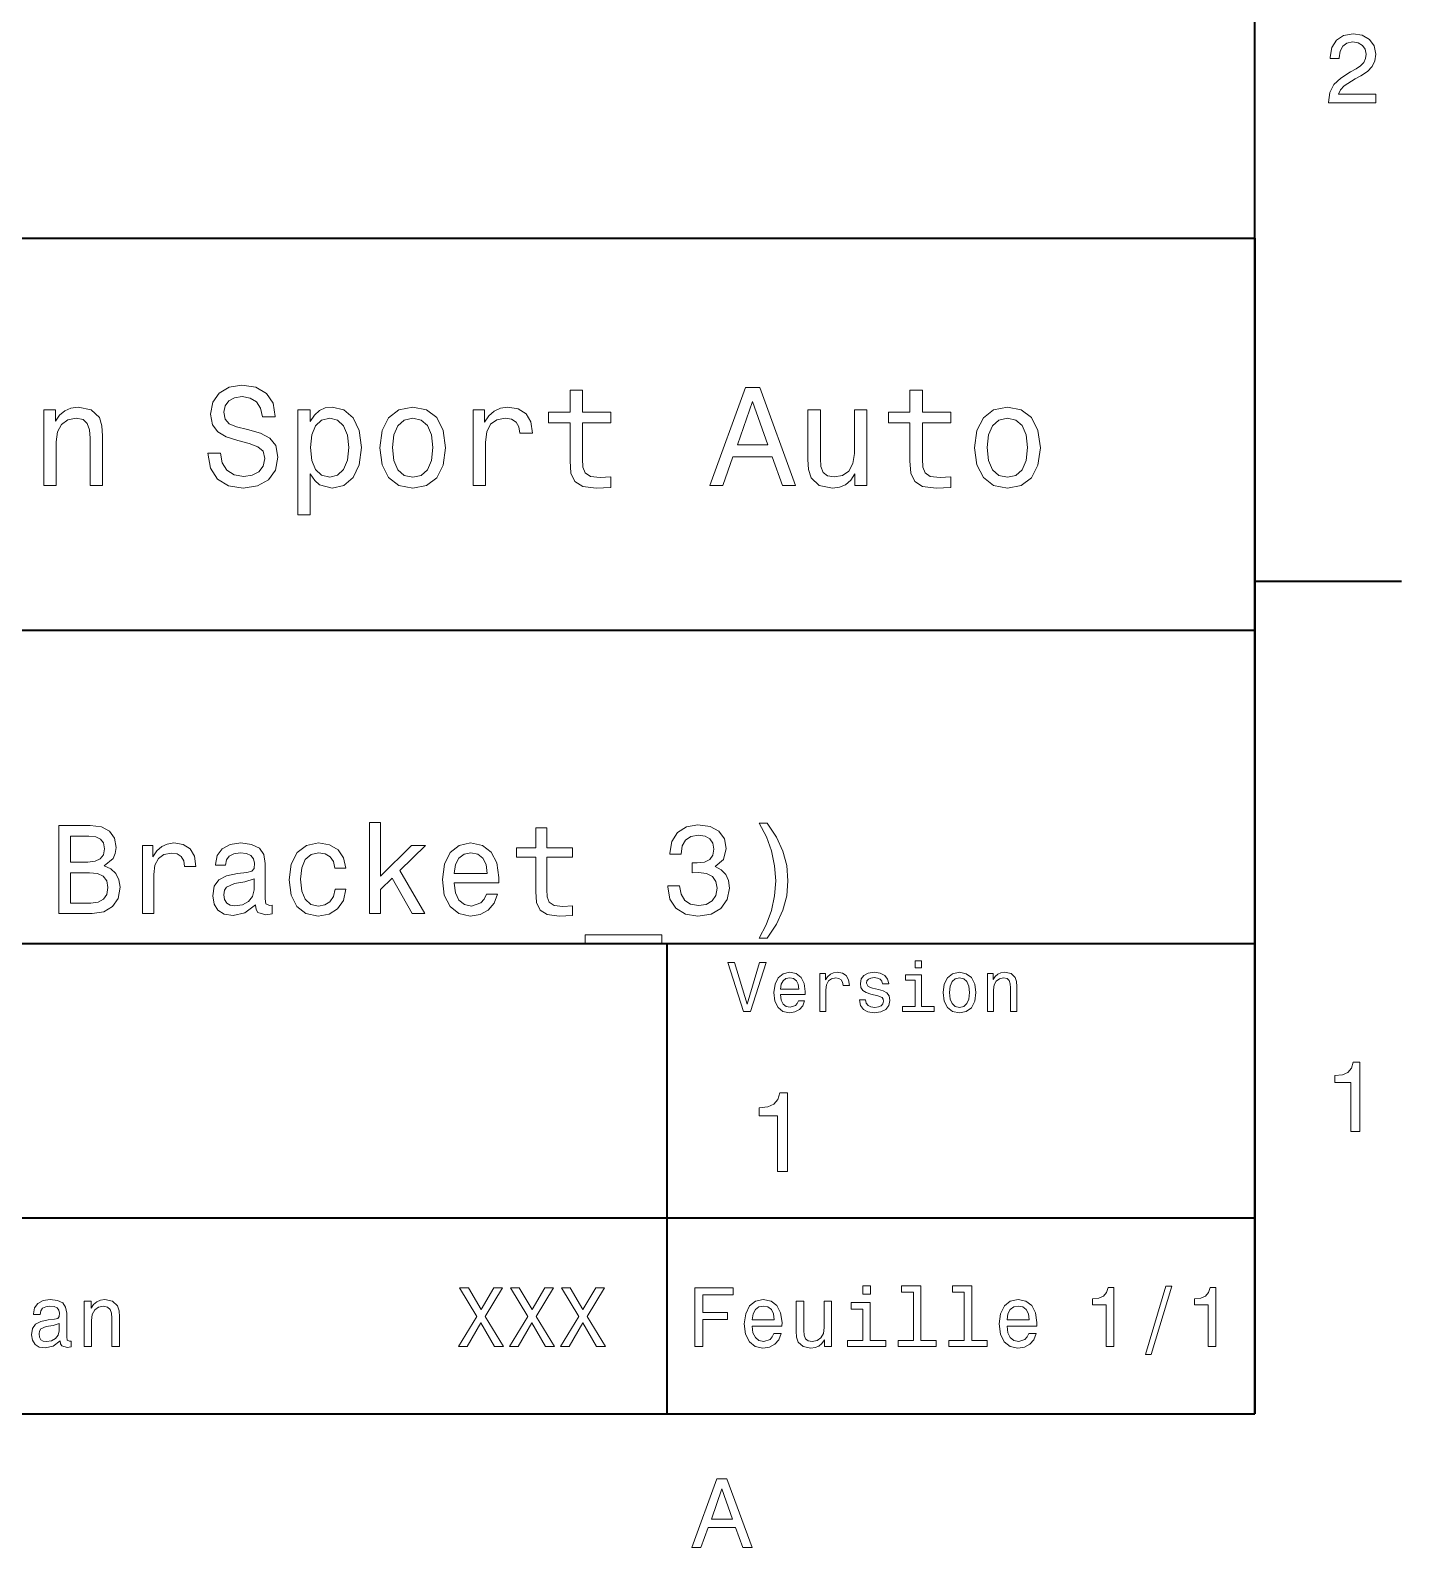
# Model space of a CAD drawing. Extents: x 0 to 297, y 0 to 210.
# Drawn here: x 224.5 to 294.5, y 3.2 to 80.6 of the extents above; entities that cross this region are included whole.
import ezdxf

# ---------------------------------------------------------------- set-up
doc = ezdxf.new("R2010")
doc.units = 0

msp = doc.modelspace()

# ---------------------------------------------------------------- linework, layer by layer
at = {"color": 7, "lineweight": 35}
for p, q in [((287, 10), (287, 200)), ((97, 70), (287, 70)), ((287, 70), (287, 10)), ((162, 50), (287, 50)), ((162, 34), (287, 34)), ((257, 10), (257, 34)), ((162, 20), (287, 20)), ((10, 10), (287, 10)), ((97, 10), (287, 10))]:
    msp.add_line(p, q, dxfattribs=at)
at = {"color": 7, "lineweight": 35, "ltscale": 0.1875}
msp.add_line((287, 52.5), (294.5, 52.5), dxfattribs=at)
at = {"color": 7, "lineweight": 13}
for points in [[(290.76947, 76.916786), (293.175079, 76.916786), (293.175079, 77.350502), (291.273773, 77.350502), (291.3797, 77.587532), (291.561249, 77.784218), (292.121033, 78.142288), (292.418579, 78.293587), (292.751434, 78.510445), (292.988464, 78.762604), (293.124634, 79.060158), (293.175079, 79.398056), (293.089355, 79.821686), (292.852325, 80.154541), (292.489197, 80.366356), (292.020172, 80.442001), (291.536041, 80.35627), (291.167877, 80.119232), (290.930847, 79.740997), (290.850159, 79.241714), (290.850159, 79.171112), (291.309082, 79.171112), (291.309082, 79.211456), (291.354462, 79.554398), (291.490631, 79.806557), (291.707489, 79.967941), (291.994965, 80.023415), (292.287476, 79.972984), (292.504333, 79.846901), (292.645538, 79.650215), (292.695984, 79.403099), (292.660675, 79.171112), (292.56485, 78.974426), (292.403473, 78.802956), (292.181549, 78.651657), (291.884003, 78.490273), (291.389771, 78.177589), (291.041779, 77.844742), (290.835022, 77.441284), (290.76947, 76.931915)], [(234.20462, 59.030979), (233.548996, 59.030979), (233.693085, 58.267288), (234.053314, 57.70533), (234.608078, 57.366714), (235.357361, 57.244236), (236.099426, 57.359509), (236.654175, 57.67651), (237.007202, 58.17363), (237.136902, 58.82925), (237.028824, 59.420029), (236.726227, 59.801872), (236.236313, 60.054031), (235.580704, 60.241352), (235.018738, 60.378242), (234.651306, 60.536743), (234.442368, 60.767288), (234.377533, 61.127522), (234.442368, 61.451729), (234.629684, 61.696686), (234.917877, 61.862389), (235.314133, 61.920029), (235.71759, 61.84798), (236.034592, 61.653458), (236.24353, 61.32925), (236.344391, 60.889767), (237, 60.889767), (237, 60.904179), (236.884735, 61.581409), (236.546112, 62.085732), (236.01297, 62.402737), (235.292511, 62.510807), (234.644104, 62.402737), (234.139771, 62.100143), (233.815567, 61.631844), (233.700287, 61.026657), (233.793961, 60.486309), (234.067734, 60.118874), (234.5, 59.873917), (235.09079, 59.6866), (235.674362, 59.520893), (236.113831, 59.362389), (236.380402, 59.131844), (236.47406, 58.757202), (236.387619, 58.375359), (236.164276, 58.087173), (235.825653, 57.907059), (235.386169, 57.849422), (234.896255, 57.928673), (234.521622, 58.159222), (234.283875, 58.533859)], [(252.05043, 60.579971), (252.05043, 58.64193), (252.093658, 58.015129), (252.29538, 57.582851), (252.698853, 57.330688), (253.383286, 57.244236), (254.132568, 57.280258), (254.132568, 57.827808), (253.585022, 57.78458), (253.087891, 57.842216), (252.82132, 58.022331), (252.706055, 58.324928), (252.684448, 58.75), (252.684448, 60.579971), (254.132568, 60.579971), (254.132568, 61.120316), (252.684448, 61.120316), (252.684448, 62.251438), (252.05043, 62.251438), (252.05043, 61.120316), (250.955322, 61.120316), (250.955322, 60.579971)], [(259.175781, 57.381123), (259.838623, 57.381123), (260.364563, 58.850864), (262.360229, 58.850864), (262.886169, 57.381123), (263.563416, 57.381123), (261.733429, 62.388329), (260.998566, 62.388329)], [(269.399109, 60.579971), (269.399109, 58.64193), (269.442352, 58.015129), (269.644073, 57.582851), (270.047546, 57.330688), (270.731995, 57.244236), (271.481262, 57.280258), (271.481262, 57.827808), (270.933716, 57.78458), (270.436584, 57.842216), (270.170013, 58.022331), (270.054749, 58.324928), (270.033142, 58.75), (270.033142, 60.579971), (271.481262, 60.579971), (271.481262, 61.120316), (270.033142, 61.120316), (270.033142, 62.251438), (269.399109, 62.251438), (269.399109, 61.120316), (268.304016, 61.120316), (268.304016, 60.579971)], [(225.177246, 57.381123), (225.811249, 57.381123), (225.811249, 59.614552), (225.876083, 60.12608), (226.085022, 60.500717), (226.409225, 60.731266), (226.841507, 60.817722), (227.187317, 60.745674), (227.403458, 60.551151), (227.511536, 60.226944), (227.547546, 59.794666), (227.547546, 57.381123), (228.181564, 57.381123), (228.181564, 59.924351), (228.15274, 60.435879), (228.023056, 60.86095), (227.597992, 61.25), (226.935165, 61.386887), (226.567719, 61.336452), (226.257935, 61.199566), (225.991364, 60.969017), (225.782425, 60.659222), (225.782425, 61.25), (225.177246, 61.25)], [(238.786743, 60.652016), (238.786743, 61.25), (238.15274, 61.25), (238.15274, 55.882565), (238.786743, 55.882565), (238.786743, 57.971901), (239.010101, 57.633286), (239.262253, 57.409943), (239.896271, 57.244236), (240.50145, 57.381123), (240.976959, 57.791786), (241.286743, 58.440201), (241.402023, 59.319164), (241.286743, 60.190922), (240.976959, 60.839336), (240.50145, 61.242794), (239.896271, 61.386887), (239.550446, 61.343658), (239.255051, 61.206772), (239.002899, 60.976223)], [(242.338623, 59.311958), (242.453888, 58.432995), (242.785309, 57.78458), (243.311249, 57.381123), (244.017303, 57.244236), (244.716141, 57.381123), (245.242081, 57.777374), (245.573486, 58.425793), (245.695969, 59.311958), (245.573486, 60.190922), (245.242081, 60.846542), (244.716141, 61.242794), (244.017303, 61.386887), (243.311249, 61.242794), (242.785309, 60.839336), (242.453888, 60.190922)], [(247.100861, 57.381123), (247.734863, 57.381123), (247.734863, 59.592937), (247.799713, 60.12608), (247.994232, 60.507923), (248.311249, 60.738472), (248.736313, 60.817722), (249.053314, 60.767288), (249.291077, 60.623199), (249.435165, 60.378242), (249.485596, 60.046829), (250.126801, 60.046829), (250.040344, 60.630402), (249.802597, 61.048271), (249.406342, 61.30043), (248.865997, 61.386887), (248.498566, 61.32925), (248.181549, 61.185158), (247.900574, 60.940201), (247.677246, 60.608788), (247.677246, 61.25), (247.100861, 61.25)], [(260.595093, 59.463257), (261.365997, 61.667866), (262.136902, 59.463257)], [(267.194519, 61.25), (266.560516, 61.25), (266.560516, 59.016571), (266.488464, 58.497837), (266.279541, 58.123196), (265.955322, 57.892651), (265.530243, 57.820602), (265.19165, 57.878242), (264.975494, 58.051151), (264.853027, 58.346542), (264.824219, 58.764408), (264.824219, 61.25), (264.190186, 61.25), (264.190186, 58.706772), (264.211792, 58.195244), (264.348694, 57.770172), (264.766571, 57.381123), (265.436584, 57.244236), (265.796814, 57.294666), (266.106628, 57.424351), (266.373199, 57.647694), (266.589325, 57.971901), (266.589325, 57.381123), (267.194519, 57.381123)], [(272.698853, 59.311958), (272.814117, 58.432995), (273.145508, 57.78458), (273.671448, 57.381123), (274.377502, 57.244236), (275.076355, 57.381123), (275.602295, 57.777374), (275.933716, 58.425793), (276.056183, 59.311958), (275.933716, 60.190922), (275.602295, 60.846542), (275.076355, 61.242794), (274.377502, 61.386887), (273.671448, 61.242794), (273.145508, 60.839336), (272.814117, 60.190922)], [(239.788193, 57.8134), (239.363129, 57.907059), (239.053314, 58.195244), (238.858795, 58.663544), (238.793945, 59.319164), (238.858795, 59.967579), (239.053314, 60.435879), (239.363129, 60.716858), (239.788193, 60.817722), (240.177246, 60.716858), (240.48703, 60.428673), (240.681564, 59.960373), (240.753601, 59.319164), (240.681564, 58.67075), (240.48703, 58.195244), (240.177246, 57.907059)], [(242.98703, 59.319164), (243.05188, 59.967579), (243.253601, 60.435879), (243.57782, 60.72406), (244.017303, 60.824928), (244.449585, 60.72406), (244.773773, 60.443081), (244.97551, 59.967579), (245.047546, 59.319164), (244.97551, 58.663544), (244.773773, 58.188038), (244.449585, 57.899853), (244.017303, 57.806194), (243.57782, 57.899853), (243.253601, 58.188038), (243.05188, 58.663544)], [(273.34726, 59.319164), (273.412109, 59.967579), (273.613831, 60.435879), (273.938019, 60.72406), (274.377502, 60.824928), (274.809784, 60.72406), (275.134003, 60.443081), (275.335724, 59.967579), (275.407776, 59.319164), (275.335724, 58.663544), (275.134003, 58.188038), (274.809784, 57.899853), (274.377502, 57.806194), (273.938019, 57.899853), (273.613831, 58.188038), (273.412109, 58.663544)], [(228.262253, 37.961815), (228.716141, 38.337894), (228.832855, 38.590778), (228.871765, 38.902016), (228.787476, 39.388329), (228.534592, 39.738472), (228.126083, 39.95245), (227.555481, 40.030258), (225.953888, 40.030258), (225.953888, 35.530258), (227.646255, 35.530258), (228.249283, 35.621037), (228.696686, 35.886887), (228.97551, 36.308357), (229.072769, 36.87896), (229.014404, 37.261528), (228.858795, 37.57925), (228.605911, 37.812679)], [(241.801147, 35.530258), (242.371765, 35.530258), (242.371765, 36.755764), (242.968292, 37.332851), (243.992798, 35.530258), (244.634735, 35.530258), (243.357346, 37.728386), (244.667145, 39.012245), (243.947403, 39.012245), (242.371765, 37.443081), (242.371765, 40.185879), (241.801147, 40.185879)], [(250.295395, 38.409222), (250.295395, 36.664986), (250.33429, 36.100864), (250.515854, 35.711815), (250.878967, 35.484871), (251.494965, 35.407059), (252.169312, 35.43948), (252.169312, 35.932274), (251.676514, 35.893372), (251.229111, 35.945244), (250.989197, 36.107349), (250.885437, 36.379681), (250.865997, 36.762245), (250.865997, 38.409222), (252.169312, 38.409222), (252.169312, 38.895531), (250.865997, 38.895531), (250.865997, 39.913544), (250.295395, 39.913544), (250.295395, 38.895531), (249.309799, 38.895531), (249.309799, 38.409222)], [(257.04541, 36.943802), (257.04541, 36.898415), (257.149139, 36.275936), (257.453888, 35.809078), (257.933716, 35.510807), (258.569153, 35.400574), (259.24353, 35.510807), (259.749268, 35.796108), (260.073486, 36.25), (260.190216, 36.833572), (260.138336, 37.216137), (259.995667, 37.527378), (259.762268, 37.767288), (259.451019, 37.942364), (259.872498, 38.292507), (260.021606, 38.850143), (259.924347, 39.355907), (259.645538, 39.738472), (259.19165, 39.978386), (258.569153, 40.062679), (257.985596, 39.958931), (257.538177, 39.67363), (257.246399, 39.219738), (257.149139, 38.616714), (257.149139, 38.571323), (257.726227, 38.571323), (257.778107, 38.986309), (257.946686, 39.28458), (258.219025, 39.466137), (258.601593, 39.530979), (258.938782, 39.479107), (259.185181, 39.342937), (259.33429, 39.122478), (259.392639, 38.824207), (259.33429, 38.506485), (259.17868, 38.292507), (258.906342, 38.162823), (258.536743, 38.123917), (258.283875, 38.130402), (258.283875, 37.618156), (258.601593, 37.631123), (259.010071, 37.572765), (259.31485, 37.417145), (259.496399, 37.164265), (259.561249, 36.833572), (259.489929, 36.457493), (259.30188, 36.178673), (259.003601, 36.003601), (258.608063, 35.945244), (258.199585, 36.010086), (257.901306, 36.204609), (257.713257, 36.51585), (257.641937, 36.943802)], [(262.115997, 34.278816), (262.582855, 34.992073), (262.913544, 35.698845), (263.108063, 36.431557), (263.172913, 37.209652), (263.108063, 37.981266), (262.913544, 38.720459), (262.582855, 39.427231), (262.115997, 40.140488), (261.707489, 40.140488), (262.070618, 39.453171), (262.329956, 38.726944), (262.485596, 37.974781), (262.543945, 37.209652), (262.485596, 36.444523), (262.329956, 35.685879), (262.064117, 34.966137), (261.707489, 34.278816)], [(227.432281, 38.162823), (226.550446, 38.162823), (226.550446, 39.492073), (227.484161, 39.492073), (227.83429, 39.453171), (228.080688, 39.336452), (228.229828, 39.135445), (228.281708, 38.837173), (228.223343, 38.538902), (228.067719, 38.331409), (227.80188, 38.201729)], [(230.226944, 35.530258), (230.797546, 35.530258), (230.797546, 37.520893), (230.855911, 38.000721), (231.030975, 38.344379), (231.316284, 38.551872), (231.698853, 38.623199), (231.984161, 38.577808), (232.198135, 38.448124), (232.32782, 38.227665), (232.373199, 37.929394), (232.950287, 37.929394), (232.872482, 38.454609), (232.658508, 38.830692), (232.30188, 39.057636), (231.815567, 39.135445), (231.484879, 39.083572), (231.19957, 38.953888), (230.946686, 38.733429), (230.745682, 38.435158), (230.745682, 39.012245), (230.226944, 39.012245)], [(235.984879, 35.98415), (235.984879, 35.964695), (236.017288, 35.744236), (236.114563, 35.588615), (236.523056, 35.465416), (236.84079, 35.517288), (236.84079, 35.958214), (236.70462, 35.938759), (236.523056, 36.023052), (236.490631, 36.282421), (236.490631, 38.085014), (236.412827, 38.545387), (236.185883, 38.869595), (235.790344, 39.064121), (235.232712, 39.135445), (234.688049, 39.057636), (234.286026, 38.837173), (234.033142, 38.493515), (233.948853, 38.039623), (233.948853, 38.000721), (234.46109, 38.000721), (234.506485, 38.273052), (234.649139, 38.467579), (234.882568, 38.584293), (235.213257, 38.629681), (235.530975, 38.59726), (235.757935, 38.5), (235.894104, 38.331409), (235.939484, 38.09798), (235.913544, 37.825645), (235.809799, 37.68948), (235.55043, 37.624638), (235.064117, 37.572765), (234.506485, 37.456051), (234.110962, 37.248558), (233.877533, 36.924351), (233.806198, 36.444523), (233.871033, 36.016571), (234.072052, 35.698845), (234.396255, 35.497837), (234.843658, 35.426514), (235.446686, 35.562679)], [(240.037476, 37.858067), (240.601593, 37.858067), (240.484863, 38.376801), (240.206055, 38.785301), (239.771606, 39.038185), (239.207489, 39.135445), (238.585022, 39.005764), (238.111679, 38.642651), (237.8134, 38.052593), (237.709656, 37.261528), (237.806915, 36.476944), (238.098709, 35.893372), (238.559082, 35.530258), (239.188049, 35.407059), (239.745682, 35.504322), (240.180115, 35.776657), (240.478394, 36.204609), (240.608063, 36.775215), (240.0634, 36.775215), (239.966141, 36.412102), (239.784576, 36.139767), (239.525223, 35.97118), (239.207489, 35.919308), (238.811966, 36.003601), (238.526657, 36.262966), (238.351593, 36.684437), (238.293228, 37.280979), (238.351593, 37.864552), (238.533142, 38.286022), (238.824921, 38.545387), (239.207489, 38.636166), (239.544678, 38.577808), (239.797546, 38.428673), (239.966141, 38.182274)], [(246.126083, 37.105907), (248.408508, 37.105907), (248.414978, 37.371758), (248.311249, 38.117435), (248.02594, 38.675072), (247.572052, 39.012245), (246.969025, 39.135445), (246.378967, 39.005764), (245.925079, 38.642651), (245.633286, 38.052593), (245.529541, 37.274494), (245.626801, 36.476944), (245.918594, 35.893372), (246.365997, 35.530258), (246.94957, 35.407059), (247.455338, 35.491352), (247.870316, 35.711815), (248.175079, 36.061958), (248.350143, 36.528816), (247.786026, 36.528816), (247.669312, 36.269451), (247.500717, 36.074928), (247.020889, 35.919308), (246.651306, 35.990631), (246.372482, 36.217579), (246.190918, 36.587173), (246.126083, 37.086452)], [(246.126083, 37.585735), (246.197403, 38.033138), (246.372482, 38.363831), (246.638336, 38.564842), (246.988464, 38.636166), (247.332138, 38.564842), (247.597992, 38.363831), (247.760086, 38.033138), (247.818451, 37.585735)], [(227.574936, 36.068443), (226.550446, 36.068443), (226.550446, 37.618156), (227.516571, 37.618156), (227.925079, 37.572765), (228.216858, 37.4366), (228.391937, 37.203171), (228.450287, 36.865993), (228.391937, 36.509365), (228.229828, 36.262966), (227.957489, 36.113831)], [(235.920029, 36.749279), (235.842224, 36.412102), (235.634735, 36.152737), (235.323486, 35.98415), (234.940918, 35.925793), (234.694519, 35.958214), (234.519455, 36.061958), (234.409225, 36.243515), (234.376801, 36.496395), (234.40274, 36.723343), (234.506485, 36.885445), (234.921478, 37.067001), (235.446686, 37.14481), (235.920029, 37.30043)], [(252.824219, 34.453888), (252.824219, 34), (256.727661, 34), (256.727661, 34.453888)], [(261.71109, 33.03458), (261.08429, 30.905619), (260.439484, 33.03458), (260.09726, 33.03458), (260.904175, 30.530979), (261.264404, 30.530979), (262.053314, 33.03458)], [(262.784576, 31.40634), (264.052582, 31.40634), (264.056183, 31.554033), (263.998566, 31.9683), (263.840057, 32.278099), (263.587891, 32.465416), (263.252869, 32.533859), (262.925079, 32.461815), (262.672913, 32.260086), (262.510803, 31.932276), (262.453156, 31.5), (262.507202, 31.056915), (262.669312, 30.732708), (262.917877, 30.530979), (263.242065, 30.462536), (263.523041, 30.509365), (263.753601, 30.631844), (263.922913, 30.826368), (264.020172, 31.085733), (263.706787, 31.085733), (263.641937, 30.941643), (263.548279, 30.833572), (263.281708, 30.747118), (263.076355, 30.786743), (262.921478, 30.912823), (262.820618, 31.118155), (262.784576, 31.395533)], [(264.794678, 30.530979), (265.111664, 30.530979), (265.111664, 31.636887), (265.144104, 31.903458), (265.241364, 32.094379), (265.399841, 32.209652), (265.612396, 32.249279), (265.770905, 32.224064), (265.889771, 32.152016), (265.961823, 32.029537), (265.98703, 31.863832), (266.307648, 31.863832), (266.264404, 32.155621), (266.145538, 32.364552), (265.947418, 32.490635), (265.677246, 32.533859), (265.49353, 32.505043), (265.335022, 32.432995), (265.194519, 32.310516), (265.082855, 32.144814), (265.082855, 32.465416), (264.794678, 32.465416)], [(267.791779, 31.658501), (267.485596, 31.730547), (267.258636, 31.8134), (267.182983, 31.982708), (267.20462, 32.101585), (267.280273, 32.188038), (267.40274, 32.242073), (267.579254, 32.263687), (267.748566, 32.242073), (267.881836, 32.177231), (267.968292, 32.079971), (268.004333, 31.950287), (268.314117, 31.950287), (268.314117, 31.957493), (268.260101, 32.191643), (268.112396, 32.375359), (267.881836, 32.490635), (267.579254, 32.533859), (267.273041, 32.490635), (267.049713, 32.371758), (266.90921, 32.195244), (266.865997, 31.971901), (266.898407, 31.755764), (266.999268, 31.604465), (267.164978, 31.496397), (267.406342, 31.420748), (267.759369, 31.334293), (267.975494, 31.244236), (268.033142, 31.17219), (268.054749, 31.064121), (268.022339, 30.930836), (267.935883, 30.829971), (267.79538, 30.765129), (267.608063, 30.743515), (267.409943, 30.765129), (267.265839, 30.840778), (267.168579, 30.963255), (267.128967, 31.132565), (266.822754, 31.132565), (266.873199, 30.844379), (267.020905, 30.635447), (267.255035, 30.509365), (267.579254, 30.462536), (267.917877, 30.509365), (268.166412, 30.635447), (268.317719, 30.837175), (268.371765, 31.100143), (268.332123, 31.327089), (268.220459, 31.481987), (268.036743, 31.582851)], [(269.992798, 33.117435), (269.657776, 33.117435), (269.657776, 32.757202), (269.992798, 32.757202)], [(271.087891, 31.496397), (271.145538, 31.056915), (271.311249, 30.732708), (271.574219, 30.530979), (271.927246, 30.462536), (272.276672, 30.530979), (272.539612, 30.729107), (272.705322, 31.053314), (272.766571, 31.496397), (272.705322, 31.935879), (272.539612, 32.263687), (272.276672, 32.461815), (271.927246, 32.533859), (271.574219, 32.461815), (271.311249, 32.260086), (271.145538, 31.935879)], [(273.350159, 30.530979), (273.667145, 30.530979), (273.667145, 31.647694), (273.699554, 31.903458), (273.804047, 32.090778), (273.966125, 32.206051), (274.182281, 32.249279), (274.355194, 32.213257), (274.463257, 32.115993), (274.517303, 31.95389), (274.535309, 31.737751), (274.535309, 30.530979), (274.852295, 30.530979), (274.852295, 31.802593), (274.837891, 32.058357), (274.773041, 32.270893), (274.560516, 32.465416), (274.229095, 32.533859), (274.04538, 32.508644), (273.890503, 32.440201), (273.757202, 32.324928), (273.65274, 32.170029), (273.65274, 32.465416), (273.350159, 32.465416)], [(262.784576, 31.672911), (262.824219, 31.921469), (262.921478, 32.105186), (263.069153, 32.216858), (263.263702, 32.256485), (263.45462, 32.216858), (263.602295, 32.105186), (263.692352, 31.921469), (263.724792, 31.672911)], [(269.981995, 30.79755), (269.981995, 32.400574), (269.167877, 32.400574), (269.167877, 32.130402), (269.664978, 32.130402), (269.664978, 30.79755), (269.016571, 30.79755), (269.016571, 30.530979), (270.637604, 30.530979), (270.637604, 30.79755)], [(271.412109, 31.5), (271.444519, 31.824207), (271.54538, 32.058357), (271.707489, 32.20245), (271.927246, 32.25288), (272.143372, 32.20245), (272.305481, 32.061958), (272.406342, 31.824207), (272.442352, 31.5), (272.406342, 31.17219), (272.305481, 30.934437), (272.143372, 30.790344), (271.927246, 30.743515), (271.707489, 30.790344), (271.54538, 30.934437), (271.444519, 31.17219)], [(291.909241, 24.416786), (292.368164, 24.416786), (292.368164, 27.942001), (292.025208, 27.942001), (291.934448, 27.634365), (291.752899, 27.427593), (291.475525, 27.306557), (291.092224, 27.266211), (291.092224, 26.90814), (291.909241, 26.90814)], [(262.631134, 22.360231), (263.155609, 22.360231), (263.155609, 26.38905), (262.763702, 26.38905), (262.659943, 26.037464), (262.452454, 25.801153), (262.135437, 25.662825), (261.697418, 25.616714), (261.697418, 25.207493), (262.631134, 25.207493)], [(246.348709, 13.428675), (246.802597, 13.428675), (247.489914, 14.643373), (248.190201, 13.428675), (248.648422, 13.428675), (247.710373, 14.971903), (248.600861, 16.432999), (248.164261, 16.432999), (247.502884, 15.322046), (246.854462, 16.432999), (246.400574, 16.432999), (247.286743, 14.96758)], [(248.951004, 13.428675), (249.404907, 13.428675), (250.092224, 14.643373), (250.792511, 13.428675), (251.250717, 13.428675), (250.312683, 14.971903), (251.203171, 16.432999), (250.766571, 16.432999), (250.105194, 15.322046), (249.456772, 16.432999), (249.002884, 16.432999), (249.889053, 14.96758)], [(251.553314, 13.428675), (252.007202, 13.428675), (252.694519, 14.643373), (253.394821, 13.428675), (253.853027, 13.428675), (252.914993, 14.971903), (253.805481, 16.432999), (253.368881, 16.432999), (252.707489, 15.322046), (252.059082, 16.432999), (251.605194, 16.432999), (252.491364, 14.96758)], [(258.414978, 13.428675), (258.817017, 13.428675), (258.817017, 14.807637), (260.079254, 14.807637), (260.079254, 15.166427), (258.817017, 15.166427), (258.817017, 16.065563), (260.368866, 16.065563), (260.368866, 16.428675), (258.414978, 16.428675)], [(267.389038, 16.532421), (266.98703, 16.532421), (266.98703, 16.100145), (267.389038, 16.100145)], [(269.572052, 16.212536), (269.572052, 13.748559), (268.789612, 13.748559), (268.789612, 13.428675), (270.73056, 13.428675), (270.73056, 13.748559), (269.952454, 13.748559), (269.952454, 16.532421), (268.975494, 16.532421), (268.975494, 16.212536)], [(272.174347, 16.212536), (272.174347, 13.748559), (271.391937, 13.748559), (271.391937, 13.428675), (273.332855, 13.428675), (273.332855, 13.748559), (272.554749, 13.748559), (272.554749, 16.532421), (271.57782, 16.532421), (271.57782, 16.212536)], [(279.416443, 13.428675), (279.809814, 13.428675), (279.809814, 16.450289), (279.515839, 16.450289), (279.438049, 16.1866), (279.28241, 16.009367), (279.044678, 15.905621), (278.716125, 15.871038), (278.716125, 15.564121), (279.416443, 15.564121)], [(281.42218, 13.026657), (281.720459, 13.026657), (282.766571, 16.510807), (282.463989, 16.510807)], [(284.621033, 13.428675), (285.014404, 13.428675), (285.014404, 16.450289), (284.720459, 16.450289), (284.642639, 16.1866), (284.48703, 16.009367), (284.249268, 15.905621), (283.920746, 15.871038), (283.920746, 15.564121), (284.621033, 15.564121)], [(226.01297, 13.731268), (226.01297, 13.7183), (226.034592, 13.571326), (226.099426, 13.46758), (226.371765, 13.385448), (226.583588, 13.42003), (226.583588, 13.713977), (226.492798, 13.701009), (226.371765, 13.757205), (226.350159, 13.930116), (226.350159, 15.131845), (226.298279, 15.438761), (226.146973, 15.6549), (225.883286, 15.784582), (225.511536, 15.832133), (225.148422, 15.78026), (224.880402, 15.633286), (224.711823, 15.404179), (224.655624, 15.101585), (224.655624, 15.075649), (224.997131, 15.075649), (225.027374, 15.257205), (225.122482, 15.386889), (225.278107, 15.464698), (225.498566, 15.494957), (225.710388, 15.473343), (225.861679, 15.408502), (225.952454, 15.29611), (225.982712, 15.140491), (225.965424, 14.958934), (225.896255, 14.868156), (225.723343, 14.824928), (225.399139, 14.790346), (225.027374, 14.712537), (224.763687, 14.574208), (224.608078, 14.358069), (224.560516, 14.038185), (224.60376, 13.752882), (224.737762, 13.541066), (224.953888, 13.407061), (225.252167, 13.35951), (225.654175, 13.450289)], [(227.236313, 13.428675), (227.616714, 13.428675), (227.616714, 14.768732), (227.655624, 15.075649), (227.780975, 15.300432), (227.97551, 15.438761), (228.234879, 15.490635), (228.442368, 15.447407), (228.572052, 15.330692), (228.636887, 15.136168), (228.658508, 14.876801), (228.658508, 13.428675), (229.03891, 13.428675), (229.03891, 14.954612), (229.021622, 15.261528), (228.943817, 15.516571), (228.688766, 15.75), (228.291077, 15.832133), (228.070618, 15.801874), (227.884735, 15.719741), (227.724792, 15.581412), (227.599426, 15.395534), (227.599426, 15.75), (227.236313, 15.75)], [(261.341492, 14.479107), (262.863098, 14.479107), (262.867432, 14.656341), (262.798279, 15.153459), (262.608063, 15.525217), (262.305481, 15.75), (261.903473, 15.832133), (261.510101, 15.745678), (261.207489, 15.503603), (261.01297, 15.110231), (260.943817, 14.591499), (261.008636, 14.059798), (261.203156, 13.67075), (261.501434, 13.428675), (261.890503, 13.346542), (262.227661, 13.402739), (262.504333, 13.549712), (262.707489, 13.783141), (262.824219, 14.09438), (262.44812, 14.09438), (262.370331, 13.92147), (262.257935, 13.791787), (261.938049, 13.688041), (261.69165, 13.735591), (261.505768, 13.886888), (261.384735, 14.133286), (261.341492, 14.466139)], [(261.341492, 14.798992), (261.389038, 15.097262), (261.505768, 15.317724), (261.682983, 15.45173), (261.916412, 15.49928), (262.145538, 15.45173), (262.322754, 15.317724), (262.430847, 15.097262), (262.469727, 14.798992)], [(265.400574, 15.75), (265.020172, 15.75), (265.020172, 14.409943), (264.976959, 14.098703), (264.851593, 13.873919), (264.657074, 13.735591), (264.402008, 13.692364), (264.198853, 13.726946), (264.069153, 13.830692), (263.995667, 14.007925), (263.978394, 14.258646), (263.978394, 15.75), (263.597992, 15.75), (263.597992, 14.224064), (263.610962, 13.917148), (263.693085, 13.662104), (263.943817, 13.428675), (264.345825, 13.346542), (264.561951, 13.376801), (264.747833, 13.454611), (264.907776, 13.588617), (265.037476, 13.783141), (265.037476, 13.428675), (265.400574, 13.428675)], [(267.376068, 13.748559), (267.376068, 15.672191), (266.399139, 15.672191), (266.399139, 15.347983), (266.995667, 15.347983), (266.995667, 13.748559), (266.21759, 13.748559), (266.21759, 13.428675), (268.162811, 13.428675), (268.162811, 13.748559)], [(274.353027, 14.479107), (275.874634, 14.479107), (275.878967, 14.656341), (275.809814, 15.153459), (275.619598, 15.525217), (275.317017, 15.75), (274.914978, 15.832133), (274.521606, 15.745678), (274.219025, 15.503603), (274.024506, 15.110231), (273.955322, 14.591499), (274.020172, 14.059798), (274.214691, 13.67075), (274.51297, 13.428675), (274.902008, 13.346542), (275.239197, 13.402739), (275.515839, 13.549712), (275.719025, 13.783141), (275.835724, 14.09438), (275.459656, 14.09438), (275.381836, 13.92147), (275.26944, 13.791787), (274.949554, 13.688041), (274.703186, 13.735591), (274.517303, 13.886888), (274.39624, 14.133286), (274.353027, 14.466139)], [(274.353027, 14.798992), (274.400574, 15.097262), (274.517303, 15.317724), (274.694519, 15.45173), (274.927948, 15.49928), (275.157074, 15.45173), (275.33429, 15.317724), (275.442352, 15.097262), (275.481262, 14.798992)], [(225.969742, 14.241355), (225.917877, 14.016571), (225.779541, 13.84366), (225.572052, 13.731268), (225.317017, 13.692364), (225.15274, 13.713977), (225.036026, 13.783141), (224.96254, 13.904179), (224.940933, 14.072767), (224.958221, 14.224064), (225.027374, 14.332133), (225.304047, 14.453171), (225.654175, 14.505044), (225.969742, 14.60879)], [(258.266846, 3.166787), (258.730835, 3.166787), (259.098999, 4.195605), (260.495972, 4.195605), (260.864105, 3.166787), (261.338165, 3.166787), (260.05719, 6.67183), (259.542786, 6.67183)], [(259.260376, 4.624279), (259.799988, 6.167507), (260.33963, 4.624279)]]:
    msp.add_lwpolyline(points, close=True, dxfattribs=at)

doc.saveas('drawing.dxf')
